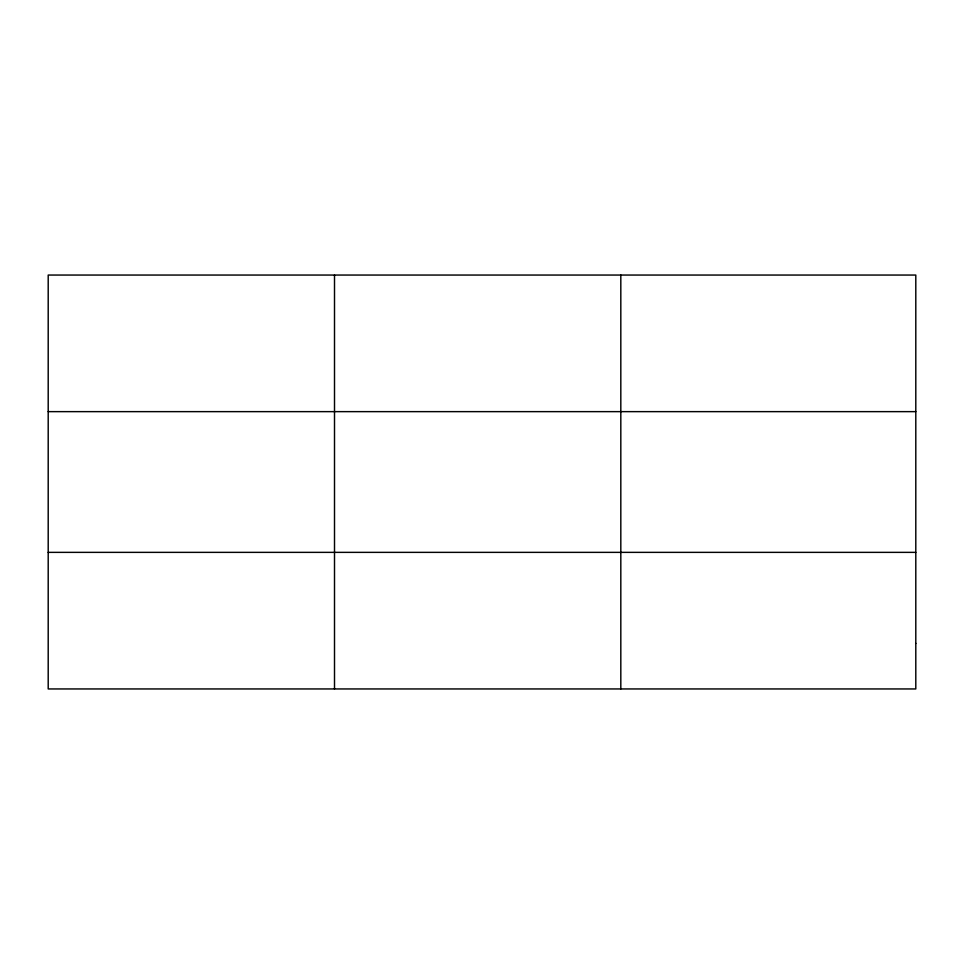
<?xml version="1.0" encoding="UTF-8"?>
<svg xmlns="http://www.w3.org/2000/svg" width="964" height="964" viewBox="0 0 964 964"><rect width="100%" height="100%" fill="white"/><g stroke="black" fill="none" stroke-linecap="round" stroke-linejoin="round"><path stroke-width="1.45" d="M334.508 275.053L334.508 688.947M620.816 275.053L620.816 688.947M48.2 411.64L915.8 411.64M48.2 552.36L915.8 552.36M915.8 643.422L915.8 688.947L48.2 688.947L48.2 275.053L915.8 275.053L915.8 643.422"/></g></svg>
